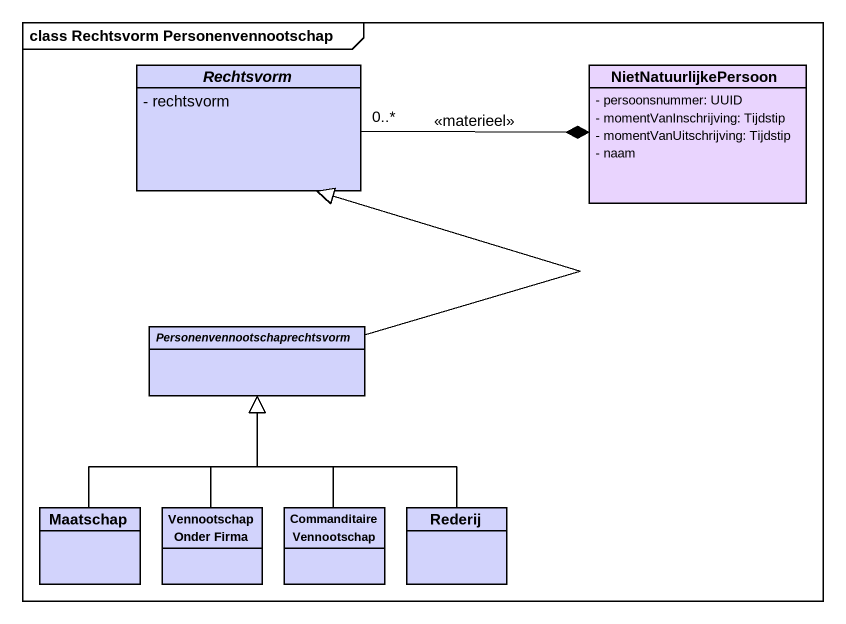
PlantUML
@startuml
mainframe class Rechtsvorm Personenvennootschap
hide circle
hide empty members
skinparam classAttributeIconSize 0
abstract class Rechtsvorm #D2D3FC {
  - rechtsvorm
}
class NietNatuurlijkePersoon #E9D4FE {
  - persoonsnummer: UUID
  - momentVanInschrijving: Tijdstip
  - momentVanUitschrijving: Tijdstip
  - naam
}
abstract class "Personenvennootschaprechtsvorm" as Personenvennootschaprechtsvo #D2D3FC
class Maatschap #D2D3FC
class "Vennootschap Onder Firma" as Vennootschap_Onder_Firma #D2D3FC
class "Commanditaire Vennootschap" as Commanditaire_Vennootschap #D2D3FC
class Rederij #D2D3FC
Rechtsvorm "0..*" -right-* NietNatuurlijkePersoon : <<materieel>>
Personenvennootschaprechtsvo -up-|> Rechtsvorm
Maatschap -up-|> Personenvennootschaprechtsvo
Vennootschap_Onder_Firma -up-|> Personenvennootschaprechtsvo
Commanditaire_Vennootschap -up-|> Personenvennootschaprechtsvo
Rederij -up-|> Personenvennootschaprechtsvo
@enduml
